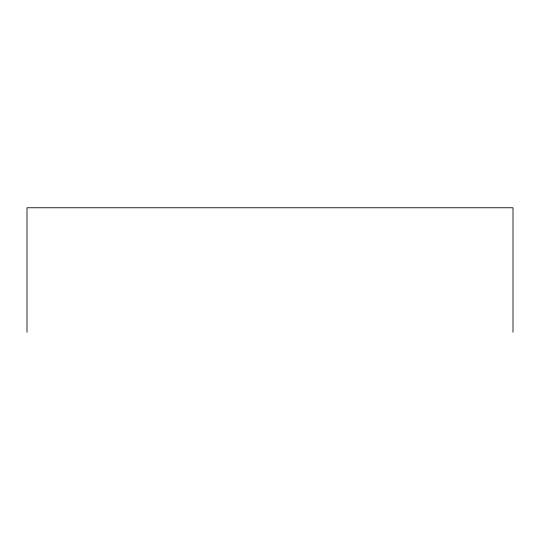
<?xml version="1.0" encoding="UTF-8"?>
<svg xmlns="http://www.w3.org/2000/svg" width="540" height="540" viewBox="0 0 540 540"><rect width="100%" height="100%" fill="white"/><g stroke="black" fill="none" stroke-linecap="round" stroke-linejoin="round"><path stroke-width="0.81" d="M513 332.235L513 207.765L27 207.765L27 332.235"/></g></svg>
